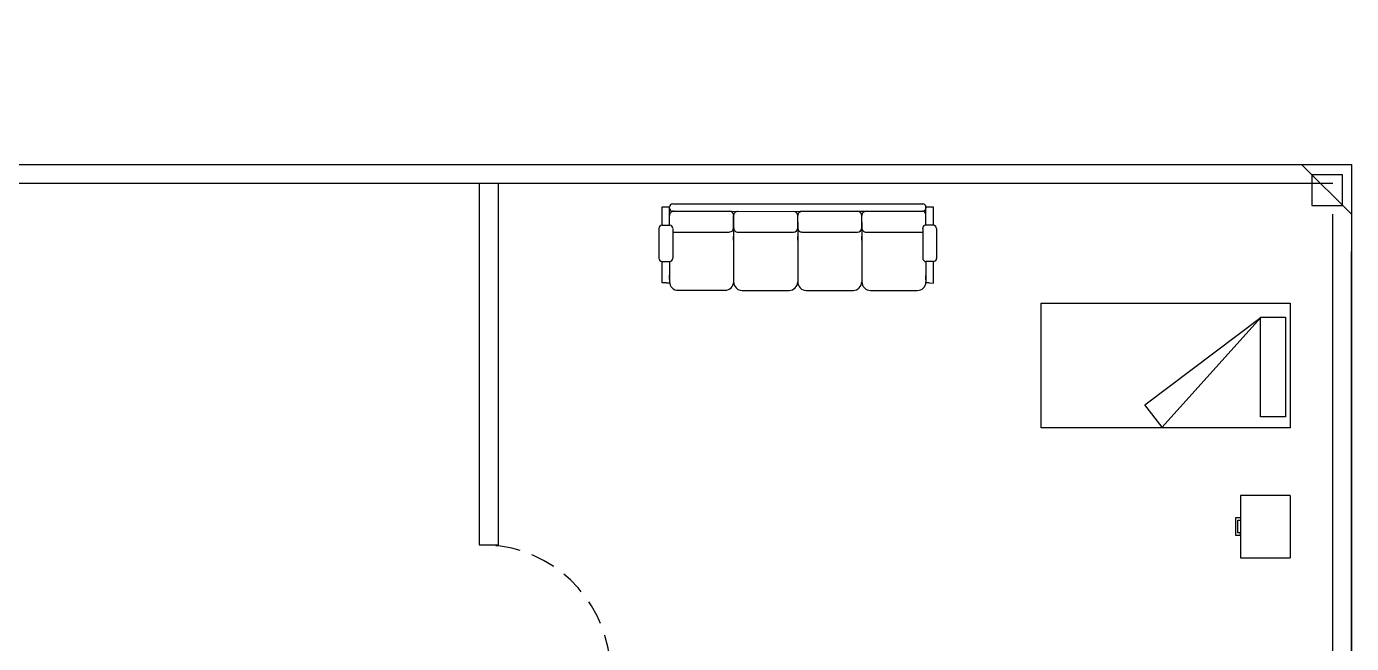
# Model space of a CAD drawing. Header units: millimetres. Extents: x -1615 to -538, y 177 to 397.
# Drawn here: x -1300.35 to -1289.71, y 241.96 to 246.91 of the extents above; entities that cross this region are included whole.
import ezdxf

# ---------------------------------------------------------------- set-up
doc = ezdxf.new("R2010")
doc.units = ezdxf.units.MM
doc.linetypes.add('OCULTA2', pattern=[0.3, 0.2, -0.1])
for name, color, linetype in [('MOB', 7, 'Continuous'), ('MUEB', 251, 'Continuous'), ('MUROS', 1, 'Continuous'), ('VENT', 4, 'Continuous'), ('VENTANAS', 4, 'Continuous')]:
    doc.layers.add(name, color=color, linetype=linetype)

# ---------------------------------------------------------------- blocks, each defined once
blk = doc.blocks.new('SILLON4')
at = {"layer": 'MOB'}
for p, q in [((0.609, 1.016), (0.262, 0.867)), ((0.719, 0.998), (0.696, 0.988)), ((0.706, 0.964), (0.699, 0.98)), ((0.763, 0.83), (0.706, 0.964)), ((0.706, 0.964), (0.72, 0.932)), ((0.763, 0.83), (0.706, 0.964)), ((0.719, 0.998), (0.751, 1.012)), ((0.751, 1.012), (0.818, 0.854)), ((0.818, 0.854), (0.763, 0.83)), ((0.136, 0.814), (-0.211, 0.665)), ((0.414, 0.34), (0.226, 0.778)), ((0.436, 0.289), (0.226, 0.777)), ((0.844, 0.576), (0.75, 0.797)), ((0.947, 0.62), (0.852, 0.84)), ((-0.337, 0.611), (-0.684, 0.462)), ((-0.059, 0.137), (-0.247, 0.575)), ((0.825, 0.6), (0.415, 0.424)), ((0.933, 0.586), (0.878, 0.562)), ((0.878, 0.562), (0.909, 0.492)), ((0.933, 0.586), (0.991, 0.452)), ((0.898, 0.451), (-0.061, 0.038)), ((0.358, 0.471), (0.37, 0.443)), ((0.891, 0.446), (0.481, 0.271)), ((0.909, 0.491), (0.936, 0.428)), ((0.991, 0.452), (0.936, 0.428)), ((-0.81, 0.408), (-1.156, 0.26)), ((-0.81, 0.408), (-1.156, 0.26)), ((0.922, 0.396), (-0.922, -0.396)), ((-0.684, 0.29), (-0.72, 0.372)), ((0.352, 0.398), (-0.058, 0.222)), ((0.397, 0.38), (0.436, 0.29)), ((-0.531, -0.066), (-0.696, 0.317)), ((-0.115, 0.268), (-0.103, 0.24)), ((-1.219, 0.167), (-1.251, 0.154)), ((-1.251, 0.154), (-1.183, -0.004)), ((-1.219, 0.167), (-1.196, 0.177)), ((-1.185, 0.154), (-1.192, 0.169)), ((-1.157, 0.087), (-1.192, 0.169)), ((-1.128, 0.02), (-1.185, 0.154)), ((-1.185, 0.154), (-1.172, 0.121)), ((-0.121, 0.195), (-0.531, 0.019)), ((-0.076, 0.177), (-0.037, 0.087)), ((-1.183, -0.004), (-1.128, 0.02)), ((-1, -0.214), (-1.094, 0.006)), ((-0.041, 0.047), (-0.945, -0.341)), ((-0.588, 0.065), (-0.576, 0.037)), ((-1.102, -0.258), (-1.197, -0.038)), ((-0.594, -0.008), (-1.013, -0.188)), ((-0.549, -0.026), (-0.51, -0.116)), ((-0.464, -0.135), (-0.534, -0.165)), ((-1.068, -0.272), (-1.013, -0.248)), ((-1.068, -0.272), (-1.011, -0.406)), ((-1.013, -0.248), (-0.955, -0.383)), ((-1.012, -0.251), (-0.979, -0.328)), ((-1.011, -0.406), (-0.956, -0.382)), ((-0.956, -0.382), (-0.959, -0.375))]:
    blk.add_line(p, q, dxfattribs=at)
for centre, radius, start, end in [((0.636, 0.953), 0.0686, 23.2236, 113.2236), ((0.289, 0.804), 0.0686, 113.2236, 203.2236), ((0.829, 0.83), 0.0257, 23.2236, 113.2236), ((0.163, 0.751), 0.0686, 23.2236, 113.2236), ((0.163, 0.751), 0.0686, 23.2236, 113.2236), ((0.773, 0.807), 0.0257, 113.2236, 203.2236), ((-0.184, 0.602), 0.0686, 113.2236, 203.2236), ((-0.31, 0.548), 0.0686, 23.2236, 113.2236), ((-0.31, 0.548), 0.0686, 23.2236, 113.2236), ((0.868, 0.586), 0.0257, 203.2236, 293.2236), ((0.923, 0.61), 0.0257, 293.2236, 23.2236), ((-0.656, 0.399), 0.0686, 113.2236, 203.2236), ((0.877, 0.478), 0.0343, 293.2236, 23.2236), ((0.908, 0.427), 0.0257, 23.2236, 113.2236), ((0.912, 0.419), 0.0257, 293.2236, 23.2236), ((-0.783, 0.345), 0.0686, 23.2236, 113.2236), ((-0.783, 0.345), 0.0686, 23.2236, 113.2236), ((0.365, 0.366), 0.0343, 23.2236, 113.2236), ((0.429, 0.392), 0.0343, 113.2236, 203.2236), ((-1.129, 0.197), 0.0686, 113.2236, 203.2236), ((-0.044, 0.19), 0.0343, 113.2236, 203.2236), ((0.404, 0.276), 0.0343, 293.2236, 23.2236), ((0.467, 0.302), 0.0343, 203.2236, 293.2236), ((-0.107, 0.163), 0.0343, 23.2236, 113.2236), ((-1.118, -0.004), 0.0257, 23.2236, 113.2236), ((-0.517, -0.012), 0.0343, 113.2236, 203.2236), ((-0.069, 0.073), 0.0343, 293.2236, 23.2236), ((-0.006, 0.1), 0.0343, 203.2236, 293.2236), ((-1.173, -0.028), 0.0257, 113.2236, 203.2236), ((-0.58, -0.039), 0.0343, 23.2236, 113.2236), ((-0.541, -0.13), 0.0343, 293.2236, 23.2236), ((-0.478, -0.103), 0.0343, 203.2236, 293.2236), ((-1.078, -0.248), 0.0257, 203.2236, 293.2236), ((-1.023, -0.224), 0.0257, 293.2236, 23.2236), ((-0.955, -0.318), 0.0257, 203.2236, 293.2236), ((-0.935, -0.365), 0.0257, 113.2236, 203.2236), ((-0.932, -0.372), 0.0257, 203.2236, 293.2236)]:
    blk.add_arc(centre, radius, start, end, dxfattribs=at)
blk = doc.blocks.new('A$C63B07002')
at = {"layer": 'MOB', "xscale": -1, "rotation": 51.18713273036943}
blk.add_blockref('SILLON4', (1.259, 0.489), dxfattribs=at)
blk = doc.blocks.new('A$C31F15ED4')
at = {"layer": 'VENT'}
blk.add_line((0, 0.03), (0, 0), dxfattribs=at)
blk.add_lwpolyline([(0, 0.03), (0.97, 0.03), (0.97, 0.08), (0, 0.08)], close=True, dxfattribs=at)
at = {"layer": 'VENT', "linetype": 'OCULTA2'}
blk.add_arc((-0.051, -0.025), 1.026, 5.8587, 87.1721, dxfattribs=at)

msp = doc.modelspace()

# ---------------------------------------------------------------- linework, layer by layer
at = {"layer": 'MUEB'}
for p, q in [((-1292.204, 244.69), (-1290.204, 244.69)), ((-1292.204, 243.69), (-1292.204, 244.69)), ((-1290.204, 244.69), (-1290.204, 243.69)), ((-1291.372, 243.873), (-1290.437, 244.576)), ((-1290.441, 244.575), (-1291.233, 243.693)), ((-1290.443, 244.576), (-1290.243, 244.576)), ((-1290.443, 243.776), (-1290.443, 244.576)), ((-1290.243, 244.576), (-1290.243, 243.776)), ((-1291.233, 243.693), (-1291.372, 243.873)), ((-1290.243, 243.776), (-1290.443, 243.776)), ((-1290.204, 243.69), (-1292.204, 243.69)), ((-1290.204, 243.147), (-1290.604, 243.147)), ((-1290.204, 243.147), (-1290.604, 243.147)), ((-1290.604, 243.147), (-1290.604, 242.967)), ((-1290.604, 243.147), (-1290.604, 242.647)), ((-1290.204, 243.147), (-1290.204, 242.647)), ((-1290.644, 242.967), (-1290.644, 242.827)), ((-1290.604, 242.967), (-1290.644, 242.967)), ((-1290.624, 242.947), (-1290.604, 242.947)), ((-1290.624, 242.847), (-1290.624, 242.947)), ((-1290.644, 242.827), (-1290.604, 242.827)), ((-1290.604, 242.847), (-1290.624, 242.847)), ((-1290.604, 242.827), (-1290.604, 242.847)), ((-1290.604, 242.647), (-1290.204, 242.647))]:
    msp.add_line(p, q, dxfattribs=at)
at = {"layer": 'MUROS'}
for p, q in [((-1303.337, 245.802), (-1289.837, 245.802)), ((-1290.112, 245.802), (-1289.712, 245.802)), ((-1290.112, 245.799), (-1289.712, 245.402)), ((-1289.712, 245.802), (-1289.712, 242.302)), ((-1289.712, 245.802), (-1289.712, 245.402)), ((-1303.487, 245.652), (-1289.862, 245.652)), ((-1296.712, 245.652), (-1296.712, 242.75)), ((-1296.562, 245.652), (-1296.562, 242.743)), ((-1289.862, 239.102), (-1289.862, 245.402)), ((-1289.712, 245.402), (-1289.712, 238.952)), ((-1289.712, 238.952), (-1289.712, 245.102)), ((-1289.712, 238.952), (-1289.712, 243.952)), ((-1289.862, 239.102), (-1289.862, 243.802)), ((-1296.712, 242.75), (-1296.562, 242.75))]:
    msp.add_line(p, q, dxfattribs=at)
msp.add_lwpolyline([(-1290.031, 245.718), (-1290.031, 245.472), (-1289.784, 245.472), (-1289.784, 245.718)], close=True, dxfattribs=at)

# ---------------------------------------------------------------- block references
msp.add_blockref('A$C31F15ED4', (-1296.635, 241.749))
at = {"layer": 'VENTANAS', "xscale": -1, "rotation": 207.9573545321566}
msp.add_blockref('A$C63B07002', (-1295.498, 245.327), dxfattribs=at)

doc.saveas('drawing.dxf')
